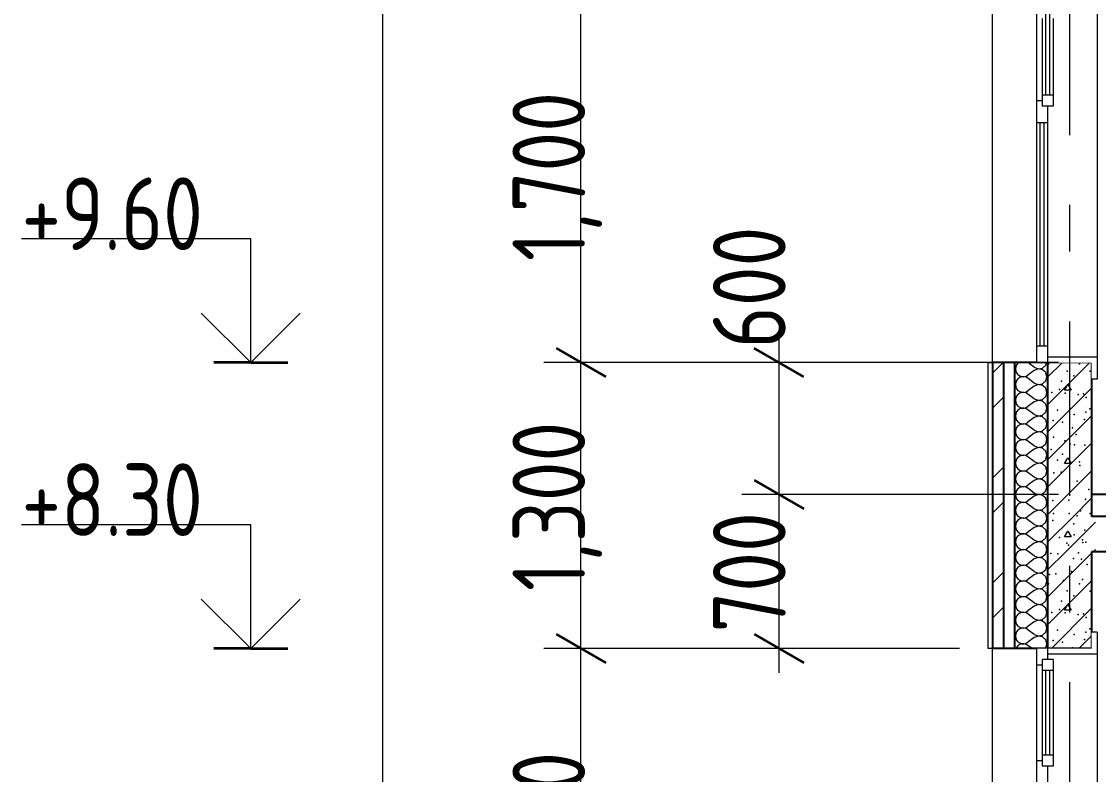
# Model space of a CAD drawing. Header units: millimetres. Extents: x 18162 to 7085488, y 72188 to 247925.
# Drawn here: x 4239351 to 4244244, y 112480 to 115903 of the extents above; entities that cross this region are included whole.
import ezdxf
from ezdxf.enums import TextEntityAlignment as Align

# ---------------------------------------------------------------- set-up
doc = ezdxf.new("R2010")
doc.units = ezdxf.units.MM
doc.header["$MEASUREMENT"] = 0
doc.linetypes.add('Double Dashed', pattern=[1093.611073, 529.166651, -211.666656, 141.111112, -211.666656])
doc.linetypes.add('Wipeout_Contour', pattern=[1000, 0, -1000])
for name, color, linetype in [('Archicad Windows', 7, 'Continuous'), ('Structural - Bearing', 7, 'Continuous'), ('Structural - Grid', 7, 'Continuous')]:
    doc.layers.add(name, color=color, linetype=linetype)
doc.styles.add('GENERATED_STYLE_3', font='', dxfattribs={"width": 0.8})
doc.styles.get('GENERATED_STYLE_3').set_extended_font_data('ISOCPEUR MON')
doc.dimstyles.new('GENERATED_STYLE__12', dxfattribs={"dimtxt": 330.000007, "dimasz": 171, "dimexe": 0.18, "dimexo": 150, "dimgap": 0, "dimtad": 1, "dimdec": 0, "dimzin": 0, "dimdsep": 46, "dimtxsty": 'GENERATED_STYLE_3', "dimblk": 'ARROWHEAD_2', "dimblk1": 'ARROWHEAD_2', "dimblk2": 'ARROWHEAD_2', "dimcen": 0.09, "dimclrd": 13, "dimclre": 13, "dimclrt": 13, "dimadec": 0, "dimazin": 0, "dimtfac": 1, "dimtdec": 4, "dimtmove": 0, "dimatfit": 3, "dimfxl": 1, "dimtolj": 1, "dimtzin": 0, "dimarcsym": 0})
pattern_1 = [(45, (4294986.58, 104752.7), (-238.6485, 238.6485), []), (45, (4294907.03, 104832.26), (-238.6485, 238.6485), [])]

# ---------------------------------------------------------------- blocks, each defined once
blk = doc.blocks.new('*X1275', base_point=(4294986.6, 104752.7))
at = {"layer": 'Structural - Bearing', "color": 7, "linetype": 'Continuous', "lineweight": 9}
for p, q in [((4243868, 114333.9), (4243866.7, 114324.1)), ((4243866.7, 114324.1), (4243868, 114314.4)), ((4243872, 114342.9), (4243868, 114333.9)), ((4243868, 114314.4), (4243872, 114305.4)), ((4243878.3, 114350.5), (4243872, 114342.9)), ((4243881.5, 114352.7), (4243878.3, 114350.5)), ((4243952.4, 114331.3), (4243923.8, 114352.7)), ((4243952.4, 114317), (4243923.8, 114295.6)), ((4243952.4, 114331.3), (4243970.6, 114324.3)), ((4243970.6, 114324), (4243952.4, 114317)), ((4243970.6, 114324.3), (4243989.8, 114327.9)), ((4243989.8, 114320.4), (4243970.6, 114324)), ((4243989.8, 114327.9), (4244004.2, 114341.1)), ((4244004.2, 114307.2), (4243989.8, 114320.4)), ((4244004.2, 114341.1), (4244007.5, 114352.7)), ((4243872, 114271.5), (4243868, 114262.5)), ((4243872, 114305.4), (4243878.3, 114297.8)), ((4243878.3, 114279.1), (4243872, 114271.5)), ((4243878.3, 114297.8), (4243886.4, 114292.2)), ((4243886.4, 114284.6), (4243878.3, 114279.1)), ((4243886.4, 114292.2), (4243895.7, 114289)), ((4243895.7, 114287.8), (4243886.4, 114284.6)), ((4243895.7, 114289), (4243905.6, 114288.6)), ((4243905.6, 114288.3), (4243895.7, 114287.8)), ((4243905.6, 114288.6), (4243915.2, 114290.8)), ((4243915.2, 114286), (4243905.6, 114288.3)), ((4243915.2, 114290.8), (4243923.8, 114295.6)), ((4243923.8, 114281.3), (4243915.2, 114286)), ((4243952.4, 114259.8), (4243923.8, 114281.3)), ((4243989.8, 114256.5), (4244004.2, 114269.6)), ((4244009.5, 114288.4), (4244004.2, 114307.2)), ((4244004.2, 114269.6), (4244009.5, 114288.4)), ((4243868, 114262.5), (4243866.7, 114252.7)), ((4243866.7, 114252.7), (4243868, 114242.9)), ((4243868, 114242.9), (4243872, 114233.9)), ((4243872, 114233.9), (4243878.3, 114226.3)), ((4243878.3, 114226.3), (4243886.4, 114220.8)), ((4243886.4, 114220.8), (4243895.7, 114217.6)), ((4243895.7, 114216.4), (4243886.4, 114213.2)), ((4243895.7, 114217.6), (4243905.6, 114217.1)), ((4243905.6, 114216.8), (4243895.7, 114216.4)), ((4243905.6, 114217.1), (4243915.2, 114219.4)), ((4243915.2, 114214.6), (4243905.6, 114216.8)), ((4243915.2, 114219.4), (4243923.8, 114224.1)), ((4243952.4, 114245.6), (4243923.8, 114224.1)), ((4243952.4, 114259.8), (4243970.6, 114252.8)), ((4243970.6, 114252.6), (4243952.4, 114245.6)), ((4243970.6, 114252.8), (4243989.8, 114256.5)), ((4243989.8, 114248.9), (4243970.6, 114252.6)), ((4244004.2, 114235.8), (4243989.8, 114248.9)), ((4244009.5, 114217), (4244004.2, 114235.8)), ((4244004.2, 114198.2), (4244009.5, 114217)), ((4243868, 114191), (4243866.7, 114181.3)), ((4243866.7, 114181.3), (4243868, 114171.5)), ((4243872, 114200.1), (4243868, 114191)), ((4243868, 114171.5), (4243872, 114162.5)), ((4243878.3, 114207.6), (4243872, 114200.1)), ((4243886.4, 114213.2), (4243878.3, 114207.6)), ((4243923.8, 114209.8), (4243915.2, 114214.6)), ((4243952.4, 114188.4), (4243923.8, 114209.8)), ((4243952.4, 114174.1), (4243923.8, 114152.7)), ((4243952.4, 114188.4), (4243970.6, 114181.4)), ((4243970.6, 114181.1), (4243952.4, 114174.1)), ((4243970.6, 114181.4), (4243989.8, 114185)), ((4243989.8, 114177.5), (4243970.6, 114181.1)), ((4243989.8, 114185), (4244004.2, 114198.2)), ((4244004.2, 114164.3), (4243989.8, 114177.5)), ((4243868, 114119.6), (4243866.7, 114109.8)), ((4243872, 114128.6), (4243868, 114119.6)), ((4243872, 114162.5), (4243878.3, 114154.9)), ((4243878.3, 114136.2), (4243872, 114128.6)), ((4243878.3, 114154.9), (4243886.4, 114149.3)), ((4243886.4, 114141.8), (4243878.3, 114136.2)), ((4243886.4, 114149.3), (4243895.7, 114146.2)), ((4243895.7, 114144.9), (4243886.4, 114141.8)), ((4243895.7, 114146.2), (4243905.6, 114145.7)), ((4243905.6, 114145.4), (4243895.7, 114144.9)), ((4243905.6, 114145.7), (4243915.2, 114147.9)), ((4243915.2, 114143.2), (4243905.6, 114145.4)), ((4243915.2, 114147.9), (4243923.8, 114152.7)), ((4243923.8, 114138.4), (4243915.2, 114143.2)), ((4243952.4, 114117), (4243923.8, 114138.4)), ((4243989.8, 114113.6), (4244004.2, 114126.8)), ((4244009.5, 114145.6), (4244004.2, 114164.3)), ((4244004.2, 114126.8), (4244009.5, 114145.6)), ((4243866.7, 114109.8), (4243868, 114100.1)), ((4243868, 114100.1), (4243872, 114091.1)), ((4243872, 114091.1), (4243878.3, 114083.5)), ((4243878.3, 114083.5), (4243886.4, 114077.9)), ((4243886.4, 114070.4), (4243878.3, 114064.8)), ((4243886.4, 114077.9), (4243895.7, 114074.8)), ((4243895.7, 114073.5), (4243886.4, 114070.4)), ((4243895.7, 114074.8), (4243905.6, 114074.3)), ((4243905.6, 114074), (4243895.7, 114073.5)), ((4243905.6, 114074.3), (4243915.2, 114076.5)), ((4243915.2, 114071.8), (4243905.6, 114074)), ((4243915.2, 114076.5), (4243923.8, 114081.3)), ((4243923.8, 114067), (4243915.2, 114071.8)), ((4243952.4, 114102.7), (4243923.8, 114081.3)), ((4243952.4, 114117), (4243970.6, 114110)), ((4243970.6, 114109.7), (4243952.4, 114102.7)), ((4243970.6, 114110), (4243989.8, 114113.6)), ((4243989.8, 114106.1), (4243970.6, 114109.7)), ((4244004.2, 114092.9), (4243989.8, 114106.1)), ((4244009.5, 114074.1), (4244004.2, 114092.9)), ((4244004.2, 114055.4), (4244009.5, 114074.1)), ((4243868, 114048.2), (4243866.7, 114038.4)), ((4243866.7, 114038.4), (4243868, 114028.7)), ((4243872, 114057.2), (4243868, 114048.2)), ((4243868, 114028.7), (4243872, 114019.6)), ((4243878.3, 114064.8), (4243872, 114057.2)), ((4243872, 114019.6), (4243878.3, 114012.1)), ((4243952.4, 114045.6), (4243923.8, 114067)), ((4243952.4, 114031.3), (4243923.8, 114009.8)), ((4243952.4, 114045.6), (4243970.6, 114038.6)), ((4243970.6, 114038.3), (4243952.4, 114031.3)), ((4243970.6, 114038.6), (4243989.8, 114042.2)), ((4243989.8, 114034.6), (4243970.6, 114038.3)), ((4243989.8, 114042.2), (4244004.2, 114055.4)), ((4244004.2, 114021.5), (4243989.8, 114034.6)), ((4244009.5, 114002.7), (4244004.2, 114021.5)), ((4243868, 113976.8), (4243866.7, 113967)), ((4243872, 113985.8), (4243868, 113976.8)), ((4243878.3, 113993.4), (4243872, 113985.8)), ((4243878.3, 114012.1), (4243886.4, 114006.5)), ((4243886.4, 113998.9), (4243878.3, 113993.4)), ((4243886.4, 114006.5), (4243895.7, 114003.3)), ((4243895.7, 114002.1), (4243886.4, 113998.9)), ((4243895.7, 114003.3), (4243905.6, 114002.8)), ((4243905.6, 114002.6), (4243895.7, 114002.1)), ((4243905.6, 114002.8), (4243915.2, 114005.1)), ((4243915.2, 114000.3), (4243905.6, 114002.6)), ((4243915.2, 114005.1), (4243923.8, 114009.8)), ((4243923.8, 113995.6), (4243915.2, 114000.3)), ((4243952.4, 113974.1), (4243923.8, 113995.6)), ((4243952.4, 113974.1), (4243970.6, 113967.1)), ((4243970.6, 113967.1), (4243989.8, 113970.8)), ((4243989.8, 113970.8), (4244004.2, 113983.9)), ((4244004.2, 113983.9), (4244009.5, 114002.7)), ((4243866.7, 113967), (4243868, 113957.2)), ((4243868, 113957.2), (4243872, 113948.2)), ((4243872, 113948.2), (4243878.3, 113940.6)), ((4243878.3, 113921.9), (4243872, 113914.3)), ((4243878.3, 113940.6), (4243886.4, 113935)), ((4243886.4, 113927.5), (4243878.3, 113921.9)), ((4243886.4, 113935), (4243895.7, 113931.9)), ((4243895.7, 113930.7), (4243886.4, 113927.5)), ((4243895.7, 113931.9), (4243905.6, 113931.4)), ((4243905.6, 113931.1), (4243895.7, 113930.7)), ((4243905.6, 113931.4), (4243915.2, 113933.7)), ((4243915.2, 113928.9), (4243905.6, 113931.1)), ((4243915.2, 113933.7), (4243923.8, 113938.4)), ((4243923.8, 113924.1), (4243915.2, 113928.9)), ((4243952.4, 113959.8), (4243923.8, 113938.4)), ((4243952.4, 113902.7), (4243923.8, 113924.1)), ((4243970.6, 113966.8), (4243952.4, 113959.8)), ((4243989.8, 113963.2), (4243970.6, 113966.8)), ((4244004.2, 113950.1), (4243989.8, 113963.2)), ((4244009.5, 113931.3), (4244004.2, 113950.1)), ((4244004.2, 113912.5), (4244009.5, 113931.3)), ((4243868, 113905.3), (4243866.7, 113895.6)), ((4243866.7, 113895.6), (4243868, 113885.8)), ((4243872, 113914.3), (4243868, 113905.3)), ((4243868, 113885.8), (4243872, 113876.8)), ((4243872, 113876.8), (4243878.3, 113869.2)), ((4243952.4, 113888.4), (4243923.8, 113867)), ((4243952.4, 113902.7), (4243970.6, 113895.7)), ((4243970.6, 113895.4), (4243952.4, 113888.4)), ((4243970.6, 113895.7), (4243989.8, 113899.3)), ((4243989.8, 113891.8), (4243970.6, 113895.4)), ((4243989.8, 113899.3), (4244004.2, 113912.5)), ((4244004.2, 113878.6), (4243989.8, 113891.8)), ((4244009.5, 113859.8), (4244004.2, 113878.6)), ((4243868, 113833.9), (4243866.7, 113824.1)), ((4243866.7, 113824.1), (4243868, 113814.4)), ((4243872, 113842.9), (4243868, 113833.9)), ((4243878.3, 113850.5), (4243872, 113842.9)), ((4243878.3, 113869.2), (4243886.4, 113863.6)), ((4243886.4, 113856.1), (4243878.3, 113850.5)), ((4243886.4, 113863.6), (4243895.7, 113860.5)), ((4243895.7, 113859.2), (4243886.4, 113856.1)), ((4243895.7, 113860.5), (4243905.6, 113860)), ((4243905.6, 113859.7), (4243895.7, 113859.2)), ((4243905.6, 113860), (4243915.2, 113862.2)), ((4243915.2, 113857.5), (4243905.6, 113859.7)), ((4243915.2, 113862.2), (4243923.8, 113867)), ((4243923.8, 113852.7), (4243915.2, 113857.5)), ((4243952.4, 113831.3), (4243923.8, 113852.7)), ((4243952.4, 113831.3), (4243970.6, 113824.3)), ((4243970.6, 113824), (4243952.4, 113817)), ((4243970.6, 113824.3), (4243989.8, 113827.9)), ((4243989.8, 113820.4), (4243970.6, 113824)), ((4243989.8, 113827.9), (4244004.2, 113841.1)), ((4244004.2, 113841.1), (4244009.5, 113859.8)), ((4243868, 113814.4), (4243872, 113805.4)), ((4243872, 113805.4), (4243878.3, 113797.8)), ((4243878.3, 113779.1), (4243872, 113771.5)), ((4243878.3, 113797.8), (4243886.4, 113792.2)), ((4243886.4, 113784.6), (4243878.3, 113779.1)), ((4243886.4, 113792.2), (4243895.7, 113789)), ((4243895.7, 113787.8), (4243886.4, 113784.6)), ((4243895.7, 113789), (4243905.6, 113788.6)), ((4243905.6, 113788.3), (4243895.7, 113787.8)), ((4243905.6, 113788.6), (4243915.2, 113790.8)), ((4243915.2, 113786), (4243905.6, 113788.3)), ((4243915.2, 113790.8), (4243923.8, 113795.6)), ((4243923.8, 113781.3), (4243915.2, 113786)), ((4243952.4, 113817), (4243923.8, 113795.6)), ((4243952.4, 113759.8), (4243923.8, 113781.3)), ((4244004.2, 113807.2), (4243989.8, 113820.4)), ((4244009.5, 113788.4), (4244004.2, 113807.2)), ((4244004.2, 113769.6), (4244009.5, 113788.4)), ((4243868, 113762.5), (4243866.7, 113752.7)), ((4243866.7, 113752.7), (4243868, 113742.9)), ((4243872, 113771.5), (4243868, 113762.5)), ((4243868, 113742.9), (4243872, 113733.9)), ((4243872, 113733.9), (4243878.3, 113726.3)), ((4243878.3, 113726.3), (4243886.4, 113720.8)), ((4243952.4, 113745.6), (4243923.8, 113724.1)), ((4243952.4, 113759.8), (4243970.6, 113752.8)), ((4243970.6, 113752.6), (4243952.4, 113745.6)), ((4243970.6, 113752.8), (4243989.8, 113756.5)), ((4243989.8, 113748.9), (4243970.6, 113752.6)), ((4243989.8, 113756.5), (4244004.2, 113769.6)), ((4244004.2, 113735.8), (4243989.8, 113748.9)), ((4244009.5, 113717), (4244004.2, 113735.8)), ((4243868, 113691), (4243866.7, 113681.3)), ((4243866.7, 113681.3), (4243868, 113671.5)), ((4243872, 113700.1), (4243868, 113691)), ((4243878.3, 113707.6), (4243872, 113700.1)), ((4243886.4, 113713.2), (4243878.3, 113707.6)), ((4243886.4, 113720.8), (4243895.7, 113717.6)), ((4243895.7, 113716.4), (4243886.4, 113713.2)), ((4243895.7, 113717.6), (4243905.6, 113717.1)), ((4243905.6, 113716.8), (4243895.7, 113716.4)), ((4243905.6, 113717.1), (4243915.2, 113719.4)), ((4243915.2, 113714.6), (4243905.6, 113716.8)), ((4243915.2, 113719.4), (4243923.8, 113724.1)), ((4243923.8, 113709.8), (4243915.2, 113714.6)), ((4243952.4, 113688.4), (4243923.8, 113709.8)), ((4243952.4, 113688.4), (4243970.6, 113681.4)), ((4243970.6, 113681.1), (4243952.4, 113674.1)), ((4243970.6, 113681.4), (4243989.8, 113685)), ((4243989.8, 113677.5), (4243970.6, 113681.1)), ((4243989.8, 113685), (4244004.2, 113698.2)), ((4244004.2, 113664.3), (4243989.8, 113677.5)), ((4244004.2, 113698.2), (4244009.5, 113717)), ((4243868, 113671.5), (4243872, 113662.5)), ((4243872, 113662.5), (4243878.3, 113654.9)), ((4243878.3, 113654.9), (4243881.5, 113652.7)), ((4243952.4, 113674.1), (4243923.8, 113652.7)), ((4244007.5, 113652.7), (4244004.2, 113664.3))]:
    blk.add_line(p, q, dxfattribs=at)
blk = doc.blocks.new('*X1276', base_point=(4294986.6, 104752.7))
at = {"layer": 'Structural - Bearing', "color": 7, "linetype": 'Continuous', "lineweight": 9}
for p, q in [((4244013.1, 114285.7), (4244080.1, 114352.7)), ((4244013.1, 114160.7), (4244205.1, 114352.7)), ((4244013.1, 114035.7), (4244213.1, 114235.7)), ((4244090.2, 114226.9), (4244105.3, 114252.9)), ((4244120.2, 114226.8), (4244090.2, 114226.9)), ((4244105.3, 114252.9), (4244120.2, 114226.8)), ((4244013.1, 113910.7), (4244213.1, 114110.7)), ((4244013.1, 113785.7), (4244213.1, 113985.7)), ((4244090.2, 113893.5), (4244105.3, 113919.5)), ((4244120.2, 113893.5), (4244090.2, 113893.5)), ((4244105.3, 113919.5), (4244120.2, 113893.5)), ((4244105.3, 113752.9), (4244213.1, 113860.7)), ((4244013.1, 113660.6), (4244105.3, 113752.8)), ((4244130.2, 113652.7), (4244213.1, 113735.6))]:
    blk.add_line(p, q, dxfattribs=at)
for p in [(4244017.7, 114347.4), (4244101.7, 114314.4), (4244158.3, 114347.1), (4244206.2, 114313.2), (4244076.4, 114268.3), (4244132, 114293.1), (4244031.6, 114217.3), (4244067.1, 114230.3), (4244092.3, 114214.3), (4244152.1, 114208.1), (4244175.6, 114211.1), (4244187.7, 114194.2), (4244057.7, 114136.3), (4244186.1, 114127.7), (4244204.8, 114142.6), (4244037.8, 114089.1), (4244080.8, 114082.1), (4244133.5, 114116.5), (4244181.2, 114093.7), (4244126.2, 114055.4), (4244126.2, 114055.4), (4244143.5, 114025.2), (4244040.5, 114014), (4244091.9, 113996.4), (4244115, 113982.5), (4244135.1, 113979.4), (4244182, 113977.2), (4244028.7, 113958.2), (4244081.1, 113936.1), (4244057.9, 113909.8), (4244158.3, 113902.1), (4244159.5, 113884.2), (4244041, 113852.2), (4244074.9, 113854.2), (4244146.7, 113813.7), (4244200.1, 113776.4), (4244037.5, 113726.3), (4244109.7, 113727.4), (4244184.6, 113731.9), (4244161.9, 113678.3), (4244039.6, 113666.1), (4244111.7, 113666.1), (4244147.5, 113656.2), (4244206.7, 113666)]:
    blk.add_point(p, dxfattribs=at)
blk = doc.blocks.new('*X1282', base_point=(4294986.6, 104752.7))
at = {"layer": 'Structural - Bearing', "color": 7, "linetype": 'Continuous', "lineweight": 9}
for p, q in [((4244013.1, 113535.6), (4244130.2, 113652.7)), ((4244090.2, 113560.2), (4244105.3, 113586.2)), ((4244095.2, 113492.7), (4244230.3, 113627.8)), ((4244105.3, 113586.2), (4244120.2, 113560.2)), ((4244120.2, 113560.2), (4244090.2, 113560.2)), ((4244220.2, 113492.7), (4244230.3, 113502.8))]:
    blk.add_line(p, q, dxfattribs=at)
for p in [(4244037, 113634.5), (4244132, 113619.1), (4244182.9, 113591.1), (4244066.6, 113557.1), (4244100.5, 113532.5), (4244134, 113569.2), (4244172.2, 113546.5), (4244172.4, 113534.7), (4244186.1, 113535.7), (4244014.6, 113515.6), (4244107.3, 113523.3)]:
    blk.add_point(p, dxfattribs=at)
blk = doc.blocks.new('*X1480', base_point=(4294986.6, 104752.7))
at = {"layer": 'Structural - Bearing', "color": 7, "linetype": 'Continuous', "lineweight": 9}
for p, q in [((4243872, 113628.6), (4243868, 113619.6)), ((4243878.3, 113636.2), (4243872, 113628.6)), ((4243886.4, 113641.8), (4243878.3, 113636.2)), ((4243881.5, 113652.7), (4243886.4, 113649.3)), ((4243886.4, 113649.3), (4243895.7, 113646.2)), ((4243895.7, 113644.9), (4243886.4, 113641.8)), ((4243895.7, 113646.2), (4243905.6, 113645.7)), ((4243905.6, 113645.4), (4243895.7, 113644.9)), ((4243905.6, 113645.7), (4243915.2, 113647.9)), ((4243915.2, 113643.2), (4243905.6, 113645.4)), ((4243915.2, 113647.9), (4243923.8, 113652.7)), ((4243923.8, 113638.4), (4243915.2, 113643.2)), ((4243952.4, 113617), (4243923.8, 113638.4)), ((4244004.2, 113626.8), (4244009.5, 113645.6)), ((4244009.5, 113645.6), (4244007.5, 113652.7)), ((4243868, 113619.6), (4243866.7, 113609.8)), ((4243866.7, 113609.8), (4243868, 113600.1)), ((4243868, 113600.1), (4243872, 113591.1)), ((4243872, 113591.1), (4243878.3, 113583.5)), ((4243878.3, 113583.5), (4243886.4, 113577.9)), ((4243915.2, 113576.5), (4243923.8, 113581.3)), ((4243952.4, 113602.7), (4243923.8, 113581.3)), ((4243952.4, 113617), (4243970.6, 113610)), ((4243970.6, 113609.7), (4243952.4, 113602.7)), ((4243970.6, 113610), (4243989.8, 113613.6)), ((4243989.8, 113606.1), (4243970.6, 113609.7)), ((4243989.8, 113613.6), (4244004.2, 113626.8)), ((4244004.2, 113592.9), (4243989.8, 113606.1)), ((4244009.5, 113574.1), (4244004.2, 113592.9)), ((4243868, 113548.2), (4243866.7, 113538.4)), ((4243866.7, 113538.4), (4243868, 113528.7)), ((4243872, 113557.2), (4243868, 113548.2)), ((4243878.3, 113564.8), (4243872, 113557.2)), ((4243886.4, 113570.4), (4243878.3, 113564.8)), ((4243886.4, 113577.9), (4243895.7, 113574.8)), ((4243895.7, 113573.5), (4243886.4, 113570.4)), ((4243895.7, 113574.8), (4243905.6, 113574.3)), ((4243905.6, 113574), (4243895.7, 113573.5)), ((4243905.6, 113574.3), (4243915.2, 113576.5)), ((4243915.2, 113571.8), (4243905.6, 113574)), ((4243923.8, 113567), (4243915.2, 113571.8)), ((4243952.4, 113545.6), (4243923.8, 113567)), ((4243952.4, 113531.3), (4243923.8, 113509.8)), ((4243952.4, 113545.6), (4243970.6, 113538.6)), ((4243970.6, 113538.3), (4243952.4, 113531.3)), ((4243970.6, 113538.6), (4243989.8, 113542.2)), ((4243989.8, 113534.6), (4243970.6, 113538.3)), ((4243989.8, 113542.2), (4244004.2, 113555.4)), ((4244004.2, 113521.5), (4243989.8, 113534.6)), ((4244004.2, 113555.4), (4244009.5, 113574.1)), ((4243868, 113528.7), (4243872, 113519.6)), ((4243872, 113485.8), (4243868, 113476.8)), ((4243872, 113519.6), (4243878.3, 113512.1)), ((4243878.3, 113493.4), (4243872, 113485.8)), ((4243878.3, 113512.1), (4243886.4, 113506.5)), ((4243886.4, 113498.9), (4243878.3, 113493.4)), ((4243886.4, 113506.5), (4243895.7, 113503.3)), ((4243895.7, 113502.1), (4243886.4, 113498.9)), ((4243895.7, 113503.3), (4243905.6, 113502.8)), ((4243905.6, 113502.6), (4243895.7, 113502.1)), ((4243905.6, 113502.8), (4243915.2, 113505.1)), ((4243915.2, 113500.3), (4243905.6, 113502.6)), ((4243915.2, 113505.1), (4243923.8, 113509.8)), ((4243923.8, 113495.6), (4243915.2, 113500.3)), ((4243952.4, 113474.1), (4243923.8, 113495.6)), ((4243989.8, 113470.8), (4244004.2, 113483.9)), ((4244009.5, 113502.7), (4244004.2, 113521.5)), ((4244004.2, 113483.9), (4244009.5, 113502.7)), ((4243868, 113476.8), (4243866.7, 113467)), ((4243866.7, 113467), (4243868, 113457.2)), ((4243868, 113457.2), (4243872, 113448.2)), ((4243872, 113448.2), (4243878.3, 113440.6)), ((4243878.3, 113440.6), (4243886.4, 113435)), ((4243886.4, 113435), (4243895.7, 113431.9)), ((4243905.6, 113431.4), (4243915.2, 113433.7)), ((4243915.2, 113433.7), (4243923.8, 113438.4)), ((4243952.4, 113459.8), (4243923.8, 113438.4)), ((4243952.4, 113474.1), (4243970.6, 113467.1)), ((4243970.6, 113466.8), (4243952.4, 113459.8)), ((4243970.6, 113467.1), (4243989.8, 113470.8)), ((4243989.8, 113463.2), (4243970.6, 113466.8)), ((4244004.2, 113450.1), (4243989.8, 113463.2)), ((4244009.5, 113431.3), (4244004.2, 113450.1)), ((4243868, 113405.3), (4243866.7, 113395.6)), ((4243866.7, 113395.6), (4243868, 113385.8)), ((4243872, 113414.3), (4243868, 113405.3)), ((4243868, 113385.8), (4243872, 113376.8)), ((4243878.3, 113421.9), (4243872, 113414.3)), ((4243886.4, 113427.5), (4243878.3, 113421.9)), ((4243895.7, 113430.7), (4243886.4, 113427.5)), ((4243895.7, 113431.9), (4243905.6, 113431.4)), ((4243905.6, 113431.1), (4243895.7, 113430.7)), ((4243915.2, 113428.9), (4243905.6, 113431.1)), ((4243923.8, 113424.1), (4243915.2, 113428.9)), ((4243952.4, 113402.7), (4243923.8, 113424.1)), ((4243952.4, 113388.4), (4243923.8, 113367)), ((4243952.4, 113402.7), (4243970.6, 113395.7)), ((4243970.6, 113395.4), (4243952.4, 113388.4)), ((4243970.6, 113395.7), (4243989.8, 113399.3)), ((4243989.8, 113391.8), (4243970.6, 113395.4)), ((4243989.8, 113399.3), (4244004.2, 113412.5)), ((4244004.2, 113378.6), (4243989.8, 113391.8)), ((4244004.2, 113412.5), (4244009.5, 113431.3)), ((4243872, 113342.9), (4243868, 113333.9)), ((4243872, 113376.8), (4243878.3, 113369.2)), ((4243878.3, 113350.5), (4243872, 113342.9)), ((4243878.3, 113369.2), (4243886.4, 113363.6)), ((4243886.4, 113356.1), (4243878.3, 113350.5)), ((4243886.4, 113363.6), (4243895.7, 113360.5)), ((4243895.7, 113359.2), (4243886.4, 113356.1)), ((4243895.7, 113360.5), (4243905.6, 113360)), ((4243905.6, 113359.7), (4243895.7, 113359.2)), ((4243905.6, 113360), (4243915.2, 113362.2)), ((4243915.2, 113357.5), (4243905.6, 113359.7)), ((4243915.2, 113362.2), (4243923.8, 113367)), ((4243923.8, 113352.7), (4243915.2, 113357.5)), ((4243952.4, 113331.3), (4243923.8, 113352.7)), ((4243989.8, 113327.9), (4244004.2, 113341.1)), ((4244009.5, 113359.8), (4244004.2, 113378.6)), ((4244004.2, 113341.1), (4244009.5, 113359.8)), ((4243868, 113333.9), (4243866.7, 113324.1)), ((4243866.7, 113324.1), (4243868, 113314.4)), ((4243868, 113314.4), (4243872, 113305.4)), ((4243872, 113305.4), (4243878.3, 113297.8)), ((4243878.3, 113297.8), (4243886.4, 113292.2)), ((4243886.4, 113292.2), (4243895.7, 113289)), ((4243895.7, 113287.8), (4243886.4, 113284.6)), ((4243895.7, 113289), (4243905.6, 113288.6)), ((4243905.6, 113288.3), (4243895.7, 113287.8)), ((4243905.6, 113288.6), (4243915.2, 113290.8)), ((4243915.2, 113286), (4243905.6, 113288.3)), ((4243915.2, 113290.8), (4243923.8, 113295.6)), ((4243923.8, 113281.3), (4243915.2, 113286)), ((4243952.4, 113317), (4243923.8, 113295.6)), ((4243952.4, 113331.3), (4243970.6, 113324.3)), ((4243970.6, 113324), (4243952.4, 113317)), ((4243970.6, 113324.3), (4243989.8, 113327.9)), ((4243989.8, 113320.4), (4243970.6, 113324)), ((4244004.2, 113307.2), (4243989.8, 113320.4)), ((4244009.5, 113288.4), (4244004.2, 113307.2)), ((4244004.2, 113269.6), (4244009.5, 113288.4)), ((4243868, 113262.5), (4243866.7, 113252.7)), ((4243866.7, 113252.7), (4243868, 113242.9)), ((4243872, 113271.5), (4243868, 113262.5)), ((4243868, 113242.9), (4243872, 113233.9)), ((4243878.3, 113279.1), (4243872, 113271.5)), ((4243886.4, 113284.6), (4243878.3, 113279.1)), ((4243952.4, 113259.8), (4243923.8, 113281.3)), ((4243952.4, 113245.6), (4243923.8, 113224.1)), ((4243952.4, 113259.8), (4243970.6, 113252.8)), ((4243970.6, 113252.6), (4243952.4, 113245.6)), ((4243970.6, 113252.8), (4243989.8, 113256.5)), ((4243989.8, 113248.9), (4243970.6, 113252.6)), ((4243989.8, 113256.5), (4244004.2, 113269.6)), ((4244004.2, 113235.8), (4243989.8, 113248.9)), ((4243868, 113191), (4243866.7, 113181.3)), ((4243872, 113200.1), (4243868, 113191)), ((4243872, 113233.9), (4243878.3, 113226.3)), ((4243878.3, 113207.6), (4243872, 113200.1)), ((4243878.3, 113226.3), (4243886.4, 113220.8)), ((4243886.4, 113213.2), (4243878.3, 113207.6)), ((4243886.4, 113220.8), (4243895.7, 113217.6)), ((4243895.7, 113216.4), (4243886.4, 113213.2)), ((4243895.7, 113217.6), (4243905.6, 113217.1)), ((4243905.6, 113216.8), (4243895.7, 113216.4)), ((4243905.6, 113217.1), (4243915.2, 113219.4)), ((4243915.2, 113214.6), (4243905.6, 113216.8)), ((4243915.2, 113219.4), (4243923.8, 113224.1)), ((4243923.8, 113209.8), (4243915.2, 113214.6)), ((4243952.4, 113188.4), (4243923.8, 113209.8)), ((4243952.4, 113188.4), (4243970.6, 113181.4)), ((4243989.8, 113185), (4244004.2, 113198.2)), ((4244009.5, 113217), (4244004.2, 113235.8)), ((4244004.2, 113198.2), (4244009.5, 113217)), ((4243866.7, 113181.3), (4243868, 113171.5)), ((4243868, 113171.5), (4243872, 113162.5)), ((4243872, 113162.5), (4243878.3, 113154.9)), ((4243878.3, 113154.9), (4243886.4, 113149.3)), ((4243886.4, 113141.8), (4243878.3, 113136.2)), ((4243886.4, 113149.3), (4243895.7, 113146.2)), ((4243895.7, 113144.9), (4243886.4, 113141.8)), ((4243895.7, 113146.2), (4243905.6, 113145.7)), ((4243905.6, 113145.4), (4243895.7, 113144.9)), ((4243905.6, 113145.7), (4243915.2, 113147.9)), ((4243915.2, 113143.2), (4243905.6, 113145.4)), ((4243915.2, 113147.9), (4243923.8, 113152.7)), ((4243923.8, 113138.4), (4243915.2, 113143.2)), ((4243952.4, 113174.1), (4243923.8, 113152.7)), ((4243970.6, 113181.1), (4243952.4, 113174.1)), ((4243970.6, 113181.4), (4243989.8, 113185)), ((4243989.8, 113177.5), (4243970.6, 113181.1)), ((4244004.2, 113164.3), (4243989.8, 113177.5)), ((4244009.5, 113145.6), (4244004.2, 113164.3)), ((4244004.2, 113126.8), (4244009.5, 113145.6)), ((4243868, 113119.6), (4243866.7, 113109.8)), ((4243866.7, 113109.8), (4243868, 113100.1)), ((4243872, 113128.6), (4243868, 113119.6)), ((4243868, 113100.1), (4243872, 113091.1)), ((4243878.3, 113136.2), (4243872, 113128.6)), ((4243872, 113091.1), (4243878.3, 113083.5)), ((4243952.4, 113117), (4243923.8, 113138.4)), ((4243952.4, 113102.7), (4243923.8, 113081.3)), ((4243952.4, 113117), (4243970.6, 113110)), ((4243970.6, 113109.7), (4243952.4, 113102.7)), ((4243970.6, 113110), (4243989.8, 113113.6)), ((4243989.8, 113106.1), (4243970.6, 113109.7)), ((4243989.8, 113113.6), (4244004.2, 113126.8)), ((4244004.2, 113092.9), (4243989.8, 113106.1)), ((4244009.5, 113074.1), (4244004.2, 113092.9)), ((4243872, 113057.2), (4243870, 113052.7)), ((4243878.3, 113064.8), (4243872, 113057.2)), ((4243878.3, 113083.5), (4243886.4, 113077.9)), ((4243886.4, 113070.4), (4243878.3, 113064.8)), ((4243886.4, 113077.9), (4243895.7, 113074.8)), ((4243895.7, 113073.5), (4243886.4, 113070.4)), ((4243895.7, 113074.8), (4243905.6, 113074.3)), ((4243905.6, 113074), (4243895.7, 113073.5)), ((4243905.6, 113074.3), (4243915.2, 113076.5)), ((4243915.2, 113071.8), (4243905.6, 113074)), ((4243915.2, 113076.5), (4243923.8, 113081.3)), ((4243923.8, 113067), (4243915.2, 113071.8)), ((4243942.9, 113052.7), (4243923.8, 113067)), ((4244001.3, 113052.7), (4244004.2, 113055.4)), ((4244004.2, 113055.4), (4244009.5, 113074.1))]:
    blk.add_line(p, q, dxfattribs=at)
blk = doc.blocks.new('*X1482', base_point=(4294986.6, 104752.7))
at = {"layer": 'Structural - Bearing', "color": 7, "linetype": 'Continuous', "lineweight": 9}
for p, q in [((4244013.1, 113410.6), (4244095.2, 113492.7)), ((4244013.1, 113285.6), (4244213.1, 113485.6)), ((4244013.1, 113160.6), (4244213.1, 113360.6)), ((4244090.2, 113226.9), (4244105.3, 113252.9)), ((4244105.3, 113252.9), (4244120.2, 113226.8)), ((4244030.2, 113052.7), (4244213.1, 113235.6)), ((4244120.2, 113226.8), (4244090.2, 113226.9)), ((4244155.2, 113052.7), (4244213.1, 113110.6))]:
    blk.add_line(p, q, dxfattribs=at)
for p in [(4244027.6, 113485.1), (4244060.2, 113483.4), (4244060.2, 113483.4), (4244153.3, 113488.1), (4244131, 113462), (4244167.4, 113459.5), (4244192.4, 113434.7), (4244022, 113388.9), (4244050.3, 113392.8), (4244121.1, 113403.3), (4244017.7, 113347.3), (4244085.8, 113361.7), (4244158.3, 113347.1), (4244170.9, 113366.7), (4244101.7, 113314.4), (4244132, 113293), (4244206.2, 113313.1), (4244076.4, 113268.3), (4244031.6, 113217.3), (4244067.1, 113230.3), (4244092.3, 113214.3), (4244152.1, 113208.1), (4244175.6, 113211.1), (4244187.7, 113194.1), (4244204.8, 113142.6), (4244057.7, 113136.3), (4244133.5, 113116.5), (4244181.2, 113093.7), (4244186.1, 113127.7), (4244037.8, 113089.1), (4244080.8, 113082.1), (4244126.2, 113055.4), (4244126.2, 113055.4)]:
    blk.add_point(p, dxfattribs=at)
blk = doc.blocks.new('Standard grid marker[362]_3', base_point=(4244113.1, 164752.7))
at = {"layer": 'Structural - Grid', "color": 13, "linetype": 'Double Dashed', "lineweight": 13, "ltscale": 1.5}
blk.add_line((4244113.1, 163752.7), (4244113.1, 97752.7), dxfattribs=at)
at = {"layer": 'Structural - Grid', "color": 13, "lineweight": 13, "style": 'GENERATED_STYLE_3'}
blk.add_attdef('AC_MarkerText_1', text='', height=375, rotation=360, dxfattribs=at).set_placement((4244113.1, 96490.2), align=Align.TOP_CENTER)
blk = doc.blocks.new('*D1589', base_point=(4294986.6, 104752.7))
at = {"color": 13, "linetype": 'Continuous', "lineweight": 13}
for p, q in [((4241892.7, 113052.7), (4241892.7, 114352.7)), ((4243613.1, 113052.7), (4241723.9, 113052.7)), ((4241892.7, 111352.7), (4241892.7, 113052.7)), ((4243613.1, 111352.7), (4241723.9, 111352.7)), ((4241892.7, 110052.7), (4241892.7, 111352.7))]:
    blk.add_line(p, q, dxfattribs=at)
at = {"color": 12, "linetype": 'Continuous', "lineweight": 35}
for p, q in [((4241780.2, 113117.7), (4242005.2, 112987.8)), ((4241780.2, 111417.7), (4242005.2, 111287.8))]:
    blk.add_line(p, q, dxfattribs=at)
at = {"color": 13, "lineweight": 13, "insert": (4241988.3, 111814.1), "char_height": 330, "attachment_point": 7, "rotation": 90, "style": 'GENERATED_STYLE_3'}
blk.add_mtext('\\A1;{\\pql;\\fISOCPEUR MON|b0|i0|c0|p0;\\W0.800000;1,700}', dxfattribs=at)
blk = doc.blocks.new('ARROWHEAD_2')
at = {"color": 0, "linetype": 'Continuous', "lineweight": 0}
for p, q in [((-0.378, -0.655), (0.378, 0.655)), ((0, 0), (-1, 0))]:
    blk.add_line(p, q, dxfattribs=at)
blk = doc.blocks.new('*D1590', base_point=(4294986.6, 104752.7))
at = {"color": 12, "linetype": 'Continuous', "lineweight": 35}
for p, q in [((4241780.2, 114417.7), (4242005.2, 114287.8)), ((4241780.2, 113117.7), (4242005.2, 112987.8))]:
    blk.add_line(p, q, dxfattribs=at)
at = {"color": 13, "linetype": 'Continuous', "lineweight": 13}
blk.add_line((4241892.7, 113052.7), (4241892.7, 114352.7), dxfattribs=at)
at = {"color": 13, "lineweight": 13, "insert": (4241988.3, 113314.1), "char_height": 330, "attachment_point": 7, "rotation": 90, "style": 'GENERATED_STYLE_3'}
blk.add_mtext('\\A1;{\\pql;\\fISOCPEUR MON|b0|i0|c0|p0;\\W0.800000;1,300}', dxfattribs=at)
blk = doc.blocks.new('*D1591', base_point=(4294986.6, 104752.7))
at = {"color": 13, "linetype": 'Continuous', "lineweight": 13}
for p, q in [((4241892.7, 116052.7), (4241892.7, 117352.7)), ((4244063.1, 116052.7), (4241723.9, 116052.7)), ((4241892.7, 114352.7), (4241892.7, 116052.7)), ((4244063.1, 114352.7), (4241723.9, 114352.7)), ((4241892.7, 113052.7), (4241892.7, 114352.7))]:
    blk.add_line(p, q, dxfattribs=at)
at = {"color": 12, "linetype": 'Continuous', "lineweight": 35}
for p, q in [((4241780.2, 116117.7), (4242005.2, 115987.8)), ((4241780.2, 114417.7), (4242005.2, 114287.8))]:
    blk.add_line(p, q, dxfattribs=at)
at = {"color": 13, "lineweight": 13, "insert": (4241988.3, 114814.1), "char_height": 330, "attachment_point": 7, "rotation": 90, "style": 'GENERATED_STYLE_3'}
blk.add_mtext('\\A1;{\\pql;\\fISOCPEUR MON|b0|i0|c0|p0;\\W0.800000;1,700}', dxfattribs=at)
blk = doc.blocks.new('*D1619', base_point=(4294986.6, 104752.7))
at = {"color": 12, "linetype": 'Continuous', "lineweight": 35}
for p, q in [((4242680.2, 113817.7), (4242905.2, 113687.8)), ((4242680.2, 113117.7), (4242905.2, 112987.8))]:
    blk.add_line(p, q, dxfattribs=at)
at = {"color": 13, "linetype": 'Continuous', "lineweight": 13}
for p, q in [((4244063.1, 113752.7), (4242623.9, 113752.7)), ((4242792.7, 113052.7), (4242792.7, 113752.7)), ((4243613.1, 113052.7), (4242623.9, 113052.7)), ((4242792.7, 112942.7), (4242792.7, 113052.7))]:
    blk.add_line(p, q, dxfattribs=at)
at = {"color": 13, "lineweight": 13, "insert": (4242822.5, 113126.1), "char_height": 330, "attachment_point": 7, "rotation": 90, "style": 'GENERATED_STYLE_3'}
blk.add_mtext('\\A1;{\\pql;\\fISOCPEUR MON|b0|i0|c0|p0;\\W0.800000;700}', dxfattribs=at)
blk = doc.blocks.new('*D1620', base_point=(4294986.6, 104752.7))
at = {"color": 13, "linetype": 'Continuous', "lineweight": 13}
for p, q in [((4242792.7, 114352.7), (4242792.7, 114462.7)), ((4244063.1, 114352.7), (4242623.9, 114352.7)), ((4242792.7, 113752.7), (4242792.7, 114352.7)), ((4244063.1, 113752.7), (4242623.9, 113752.7))]:
    blk.add_line(p, q, dxfattribs=at)
at = {"color": 12, "linetype": 'Continuous', "lineweight": 35}
for p, q in [((4242905.2, 114287.8), (4242680.2, 114417.7)), ((4242680.2, 113817.7), (4242905.2, 113687.8))]:
    blk.add_line(p, q, dxfattribs=at)
at = {"color": 13, "lineweight": 13, "insert": (4242822.5, 114417.7), "char_height": 330, "attachment_point": 7, "rotation": 90, "style": 'GENERATED_STYLE_3'}
blk.add_mtext('\\A1;{\\pql;\\fISOCPEUR MON|b0|i0|c0|p0;\\W0.800000;600}', dxfattribs=at)
blk = doc.blocks.new('*D1645', base_point=(4294986.6, 104752.7))
at = {"color": 12, "linetype": 'Continuous', "lineweight": 35}
for p, q in [((4240879.8, 151117.7), (4241104.8, 150987.8)), ((4240879.8, 100067.7), (4241104.8, 99937.8))]:
    blk.add_line(p, q, dxfattribs=at)
at = {"color": 13, "linetype": 'Continuous', "lineweight": 13}
for p, q in [((4243613.1, 151052.7), (4240823.6, 151052.7)), ((4240992.3, 100002.7), (4240992.3, 151052.7)), ((4242863.1, 100002.7), (4240823.6, 100002.7)), ((4240992.3, 99892.7), (4240992.3, 100002.7))]:
    blk.add_line(p, q, dxfattribs=at)
at = {"color": 13, "lineweight": 13, "insert": (4241088, 125046.9), "char_height": 330, "attachment_point": 7, "rotation": 90, "style": 'GENERATED_STYLE_3'}
blk.add_mtext('\\A1;{\\pql;\\fISOCPEUR MON|b0|i0|c0|p0;\\W0.800000;51,050}', dxfattribs=at)

msp = doc.modelspace()

# ---------------------------------------------------------------- hatches: boundary and pattern name
at = {"layer": 'Structural - Bearing', "linetype": 'Continuous', "lineweight": 9}
h = msp.add_hatch(dxfattribs=at)
h.set_pattern_fill('Steel_0003', style=0, pattern_type=2)
h.set_pattern_definition(pattern_1)
h.paths.add_polyline_path([(4243813.1, 114352.7), (4243763.1, 114352.7), (4243763.1, 113652.7), (4243813.1, 113652.7)])
h = msp.add_hatch(dxfattribs=at)
h.set_pattern_fill('Lightweight_Concrete_0003', style=0, pattern_type=2)
h.set_pattern_definition([(0, (4294986.6, 104752.7), (0, 1169.134), [73.125, -601.875]), (0, (4295324.1, 105337.3), (0, 1169.134), [73.125, -601.875]), (60, (4294986.6, 104752.7), (-1012.5, 584.567), [73.125, -601.875]), (60, (4295661.6, 104752.7), (-1012.5, 584.567), [73.125, -601.875]), (120, (4295059.7, 104752.7), (1012.5, 584.567), [73.125, -601.875]), (120, (4295734.7, 104752.7), (1012.5, 584.567), [73.125, -601.875]), (0, (4294986.58, 104865.2), (0, 225), [0, -225, 0, -337.5]), (45, (4295099.08, 104865.2), (-159.099, 159.099), [0, -168.75, 0, -281.25])])
h.paths.add_polyline_path([(4244213.1, 113652.7), (4247713.1, 113652.7), (4247713.1, 113752.7), (4244213.1, 113752.7)])
h = msp.add_hatch(dxfattribs=at)
h.set_pattern_fill('Steel_0003', style=0, pattern_type=2)
h.set_pattern_definition(pattern_1)
h.paths.add_polyline_path([(4243763.1, 113052.7), (4243813.1, 113052.7), (4243813.1, 113652.7), (4243763.1, 113652.7)])

# ---------------------------------------------------------------- linework, layer by layer
at = {"color": 13, "linetype": 'Continuous', "lineweight": 13}
for p, q in [((4240392.3, 114915.2), (4239350.6, 114915.2)), ((4240392.3, 114352.7), (4240392.3, 114915.2)), ((4240392.3, 114352.7), (4240167.3, 114577.7)), ((4240617.3, 114577.7), (4240392.3, 114352.7)), ((4240392.3, 113615.2), (4239350.6, 113615.2)), ((4240392.3, 113052.7), (4240392.3, 113615.2)), ((4240392.3, 113052.7), (4240167.3, 113277.7)), ((4240617.3, 113277.7), (4240392.3, 113052.7))]:
    msp.add_line(p, q, dxfattribs=at)
at = {"color": 12, "linetype": 'Continuous', "lineweight": 35}
for p, q in [((4240392.3, 114352.7), (4240223.6, 114352.7)), ((4240392.3, 114352.7), (4240561.1, 114352.7)), ((4240392.3, 113052.7), (4240223.6, 113052.7)), ((4240392.3, 113052.7), (4240561.1, 113052.7))]:
    msp.add_line(p, q, dxfattribs=at)
at = {"layer": 'Archicad Windows', "color": 7, "linetype": 'Continuous', "lineweight": 9}
for p, q in [((4243763.1, 114352.7), (4243763.1, 116052.7)), ((4243988.1, 115916.7), (4243988.1, 115863.8)), ((4244038.1, 115916.7), (4244038.1, 115863.8)), ((4243988.1, 115863.8), (4243988.1, 115830.7)), ((4243988.1, 115830.7), (4243988.1, 115777.8)), ((4244038.1, 115863.8), (4244038.1, 115830.7)), ((4244038.1, 115830.7), (4244038.1, 115777.8)), ((4243988.1, 115777.8), (4243988.1, 115744.8)), ((4243988.1, 115744.8), (4243988.1, 115703.3)), ((4244038.1, 115777.8), (4244038.1, 115744.8)), ((4244038.1, 115744.8), (4244038.1, 115703.3)), ((4243763.1, 111352.7), (4243763.1, 113052.7)), ((4243988.1, 112916.7), (4243988.1, 112863.8)), ((4244038.1, 112916.7), (4244038.1, 112863.8)), ((4243988.1, 112863.8), (4243988.1, 112830.7)), ((4244038.1, 112863.8), (4244038.1, 112830.7)), ((4243988.1, 112830.7), (4243988.1, 112777.8)), ((4244038.1, 112830.7), (4244038.1, 112777.8)), ((4243988.1, 112777.8), (4243988.1, 112744.8)), ((4244038.1, 112777.8), (4244038.1, 112744.8)), ((4243988.1, 112744.8), (4243988.1, 112703.3)), ((4244038.1, 112744.8), (4244038.1, 112703.3))]:
    msp.add_line(p, q, dxfattribs=at)
at = {"layer": 'Structural - Bearing', "color": 7, "linetype": 'Continuous', "lineweight": 9}
for p, q in [((4243743.1, 114352.7), (4243763.1, 114352.7)), ((4243743.1, 113052.7), (4243743.1, 114352.7)), ((4243763.1, 113052.7), (4243743.1, 113052.7))]:
    msp.add_line(p, q, dxfattribs=at)
at = {"layer": 'Structural - Bearing', "color": 7, "linetype": 'Continuous', "lineweight": 25}
for p, q in [((4243763.1, 114352.7), (4243763.1, 113652.7)), ((4243813.1, 114352.7), (4243813.1, 113652.7)), ((4243863.1, 114352.7), (4243863.1, 113652.7)), ((4244013.1, 114352.7), (4244013.1, 113652.7)), ((4244213.1, 113752.7), (4244213.1, 113652.7)), ((4247713.1, 113752.7), (4244213.1, 113752.7)), ((4243763.1, 113652.7), (4243763.1, 113052.7)), ((4243813.1, 113652.7), (4243813.1, 113052.7)), ((4243863.1, 113652.7), (4243863.1, 113052.7)), ((4247713.1, 113492.7), (4244213.1, 113492.7))]:
    msp.add_line(p, q, dxfattribs=at)
at = {"layer": 'Structural - Bearing', "color": 7, "linetype": 'Continuous', "lineweight": 25, "flags": 128}
for points in [[(4244213.1, 114352.7), (4244013.1, 114352.7), (4243963.1, 114352.7), (4243863.1, 114352.7), (4243813.1, 114352.7), (4243763.1, 114352.7)], [(4244213.1, 114352.7), (4244213.1, 114277.7), (4244213.1, 113752.7)], [(4244013.1, 113652.7), (4244013.1, 113492.7), (4244013.1, 113052.7)], [(4250513.1, 113652.7), (4247813.1, 113652.7), (4247713.1, 113652.7), (4244213.1, 113652.7)], [(4244213.1, 113492.7), (4244213.1, 113127.7), (4244213.1, 113052.7)], [(4244213.1, 113052.7), (4244013.1, 113052.7), (4243963.1, 113052.7), (4243863.1, 113052.7), (4243813.1, 113052.7), (4243763.1, 113052.7)]]:
    msp.add_lwpolyline(points, dxfattribs=at)

# ---------------------------------------------------------------- block references
at = {"layer": 'Structural - Bearing', "lineweight": 0}
for name in ['*X1275', '*X1276', '*X1480', '*X1282', '*X1482']:
    msp.add_blockref(name, (4294986.6, 104752.7), dxfattribs=at)

# ---------------------------------------------------------------- texts
at = {"color": 13, "lineweight": 13, "char_height": 330, "attachment_point": 7, "style": 'GENERATED_STYLE_3'}
for s, insert in [('\\A1;{\\pql;\\fISOCPEUR MON|b0|i0|c0|p0;\\W0.800000;+9.60}', (4239350.6, 114864.4)), ('\\A1;{\\pql;\\fISOCPEUR MON|b0|i0|c0|p0;\\W0.800000;+8.30}', (4239350.6, 113564.4))]:
    msp.add_mtext(s, dxfattribs=dict(at, insert=insert))

# ---------------------------------------------------------------- dimensions: what is measured, and where the dimension line sits
at = {"color": 13, "linetype": 'Continuous', "lineweight": 13}
for base, p1, p2, picture, middle in [((4240992.3, 151052.7), (4243013.1, 100002.7), (4243763.1, 151052.7), '*D1645', (4240761.3, 125725.2)), ((4241892.7, 113052.7), (4243763.1, 111352.7), (4243763.1, 113052.7), '*D1589', (4241661.7, 112366.9))]:
    dim = msp.add_linear_dim(base=base, p1=p1, p2=p2, angle=90, dimstyle='GENERATED_STYLE__12', dxfattribs=at)
    dim.commit()
    dim.dimension.update_dxf_attribs({"geometry": picture, "text_midpoint": middle, "dimtype": 160, "text_rotation": 90})

# ---------------------------------------------------------------- wipeouts: each hides what was drawn before it
at = {"color": 254, "linetype": 'Wipeout_Contour', "lineweight": 0, "ltscale": 16982342.47895098}
msp.add_wipeout([(4243988.1, 115567.7), (4243988.1, 115517.7), (4244038.1, 115517.7), (4244038.1, 115567.7)], dxfattribs=at).dxf.layer = 'Archicad Windows'
at = {"color": 254, "linetype": 'Wipeout_Contour', "lineweight": 0, "ltscale": 16982066.35232274}
msp.add_wipeout([(4243988.1, 112952.7), (4244038.1, 112952.7), (4244038.1, 113002.7), (4243988.1, 113002.7)], dxfattribs=at).dxf.layer = 'Archicad Windows'
at = {"color": 254, "linetype": 'Wipeout_Contour', "lineweight": 0, "ltscale": 16982020.13815292}
msp.add_wipeout([(4243988.1, 112567.7), (4243988.1, 112517.7), (4244038.1, 112517.7), (4244038.1, 112567.7)], dxfattribs=at).dxf.layer = 'Archicad Windows'

# ---------------------------------------------------------------- next in the draw order: linework, layer by layer
at = {"layer": 'Archicad Windows', "color": 7, "linetype": 'Continuous', "lineweight": 9}
for p, q in [((4244003.1, 115952.7), (4244003.1, 115567.7)), ((4244023.1, 115567.7), (4244023.1, 115952.7)), ((4243988.1, 115703.3), (4243988.1, 115567.7)), ((4244038.1, 115703.3), (4244038.1, 115567.7)), ((4244038.1, 115567.7), (4243988.1, 115567.7)), ((4244038.1, 115567.7), (4244038.1, 115517.7)), ((4244038.1, 113002.7), (4244038.1, 112952.7)), ((4243988.1, 112952.7), (4243988.1, 112949.8)), ((4244038.1, 112952.7), (4243988.1, 112952.7)), ((4243988.1, 112949.8), (4243988.1, 112916.7)), ((4244003.1, 112952.7), (4244003.1, 112567.7)), ((4244023.1, 112567.7), (4244023.1, 112952.7)), ((4244038.1, 112952.7), (4244038.1, 112949.8)), ((4244038.1, 112949.8), (4244038.1, 112916.7)), ((4243988.1, 112703.3), (4243988.1, 112567.7)), ((4244038.1, 112703.3), (4244038.1, 112567.7)), ((4244038.1, 112567.7), (4243988.1, 112567.7)), ((4244038.1, 112567.7), (4244038.1, 112517.7))]:
    msp.add_line(p, q, dxfattribs=at)

# ---------------------------------------------------------------- next in the draw order: wipeouts: each hides what was drawn before it
at = {"color": 254, "linetype": 'Wipeout_Contour', "lineweight": 0, "ltscale": 25473356.98592111}
msp.add_wipeout([(4243963.1, 115542.7), (4243963.1, 115442.7), (4244013.1, 115442.7), (4244013.1, 115517.7), (4243988.1, 115517.7), (4243988.1, 115542.7)], dxfattribs=at).dxf.layer = 'Archicad Windows'
at = {"color": 254, "linetype": 'Wipeout_Contour', "lineweight": 0, "ltscale": 16982614.80461194}
msp.add_wipeout([(4244013.1, 114352.7), (4244213.1, 114352.7), (4244213.1, 114377.7), (4244013.1, 114377.7)], dxfattribs=at).dxf.layer = 'Archicad Windows'
at = {"color": 254, "linetype": 'Wipeout_Contour', "lineweight": 0, "ltscale": 16982472.86490066}
msp.add_wipeout([(4244013.1, 113052.7), (4244013.1, 113027.7), (4244213.1, 113027.7), (4244213.1, 113052.7)], dxfattribs=at).dxf.layer = 'Archicad Windows'
at = {"color": 254, "linetype": 'Wipeout_Contour', "lineweight": 0, "ltscale": 25472873.64805415}
msp.add_wipeout([(4243963.1, 112542.7), (4243963.1, 112442.7), (4244013.1, 112442.7), (4244013.1, 112517.7), (4243988.1, 112517.7), (4243988.1, 112542.7)], dxfattribs=at).dxf.layer = 'Archicad Windows'

# ---------------------------------------------------------------- next in the draw order: linework, layer by layer
at = {"layer": 'Archicad Windows', "color": 7, "linetype": 'Continuous', "lineweight": 9}
for p, q in [((4243963.1, 115977.7), (4243963.1, 115542.7)), ((4243963.1, 115542.7), (4243963.1, 115442.7)), ((4243988.1, 115542.7), (4243963.1, 115542.7)), ((4244013.1, 115517.7), (4244013.1, 115442.7)), ((4244013.1, 115442.7), (4243963.1, 115442.7)), ((4243963.1, 112542.7), (4243963.1, 112442.7)), ((4243988.1, 112542.7), (4243963.1, 112542.7)), ((4244013.1, 112517.7), (4244013.1, 112442.7))]:
    msp.add_line(p, q, dxfattribs=at)
at = {"layer": 'Archicad Windows', "color": 7, "linetype": 'Continuous', "lineweight": 9, "flags": 128}
for points in [[(4243988.1, 115567.7), (4243988.1, 115542.7), (4243988.1, 115517.7)], [(4244038.1, 115517.7), (4244013.1, 115517.7), (4243988.1, 115517.7)], [(4243988.1, 112567.7), (4243988.1, 112542.7), (4243988.1, 112517.7)], [(4244038.1, 112517.7), (4244013.1, 112517.7), (4243988.1, 112517.7)]]:
    msp.add_lwpolyline(points, dxfattribs=at)

# ---------------------------------------------------------------- next in the draw order: wipeouts: each hides what was drawn before it
at = {"color": 254, "linetype": 'Wipeout_Contour', "lineweight": 0, "ltscale": 16982117.68071089}
msp.add_wipeout([(4243963.1, 114352.7), (4244013.1, 114352.7), (4244013.1, 114427.7), (4243963.1, 114427.7)], dxfattribs=at).dxf.layer = 'Archicad Windows'
at = {"color": 254, "linetype": 'Wipeout_Contour', "lineweight": 0, "ltscale": 16983060.60264446}
msp.add_wipeout([(4244238.1, 114377.7), (4244213.1, 114377.7), (4244213.1, 114277.7), (4244238.1, 114277.7)], dxfattribs=at).dxf.layer = 'Archicad Windows'
at = {"color": 254, "linetype": 'Wipeout_Contour', "lineweight": 0, "ltscale": 16982926.70080317}
msp.add_wipeout([(4244238.1, 113027.7), (4244238.1, 113127.7), (4244213.1, 113127.7), (4244213.1, 113027.7)], dxfattribs=at).dxf.layer = 'Archicad Windows'
at = {"color": 254, "linetype": 'Wipeout_Contour', "lineweight": 0, "ltscale": 25472954.89600629}
msp.add_wipeout([(4244013.1, 113002.7), (4244013.1, 113052.7), (4243963.1, 113052.7), (4243963.1, 112977.7), (4243988.1, 112977.7), (4243988.1, 113002.7)], dxfattribs=at).dxf.layer = 'Archicad Windows'

# ---------------------------------------------------------------- next in the draw order: linework, layer by layer
at = {"layer": 'Archicad Windows', "color": 7, "linetype": 'Continuous', "lineweight": 9}
for p, q in [((4244238.1, 116027.7), (4244238.1, 114377.7)), ((4243963.1, 115442.7), (4243963.1, 114427.7)), ((4243978.1, 115442.7), (4243978.1, 114427.7)), ((4243998.1, 114427.7), (4243998.1, 115442.7)), ((4244013.1, 115442.7), (4244013.1, 114427.7)), ((4243963.1, 114427.7), (4243963.1, 114352.7)), ((4244013.1, 114427.7), (4243963.1, 114427.7)), ((4244238.1, 114377.7), (4244238.1, 114277.7)), ((4244238.1, 114277.7), (4244213.1, 114277.7)), ((4244238.1, 113127.7), (4244213.1, 113127.7)), ((4244238.1, 113127.7), (4244238.1, 113027.7)), ((4243963.1, 113052.7), (4243963.1, 112977.7)), ((4244238.1, 113027.7), (4244238.1, 111377.7)), ((4243963.1, 112977.7), (4243963.1, 112542.7)), ((4243988.1, 112977.7), (4243963.1, 112977.7))]:
    msp.add_line(p, q, dxfattribs=at)
at = {"layer": 'Archicad Windows', "color": 7, "linetype": 'Continuous', "lineweight": 9, "flags": 128}
for points in [[(4244013.1, 114427.7), (4244013.1, 114377.7), (4244013.1, 114352.7)], [(4244238.1, 114377.7), (4244213.1, 114377.7), (4244013.1, 114377.7)], [(4244013.1, 113052.7), (4244013.1, 113027.7), (4244013.1, 113002.7)], [(4243988.1, 113002.7), (4243988.1, 112977.7), (4243988.1, 112952.7)], [(4244038.1, 113002.7), (4244013.1, 113002.7), (4243988.1, 113002.7)], [(4244238.1, 113027.7), (4244213.1, 113027.7), (4244013.1, 113027.7)]]:
    msp.add_lwpolyline(points, dxfattribs=at)

# ---------------------------------------------------------------- next in the draw order: block references
at = {"layer": 'Structural - Grid', "color": 13, "linetype": 'Continuous', "lineweight": 13}
msp.add_blockref('Standard grid marker[362]_3', (4244113.1, 164752.7), dxfattribs=at)

# ---------------------------------------------------------------- next in the draw order: dimensions: what is measured, and where the dimension line sits
at = {"color": 13, "linetype": 'Continuous', "lineweight": 13}
for base, p1, p2, picture, middle in [((4241892.7, 116052.7), (4244213.1, 114352.7), (4244213.1, 116052.7), '*D1591', (4241661.7, 115366.9)), ((4242792.7, 114352.7), (4244213.1, 113752.7), (4244213.1, 114352.7), '*D1620', (4242561.7, 114794.4)), ((4241892.7, 114352.7), (4243763.1, 113052.7), (4244213.1, 114352.7), '*D1590', (4241661.7, 113866.9)), ((4242792.7, 113752.7), (4243763.1, 113052.7), (4244213.1, 113752.7), '*D1619', (4242561.7, 113502.8))]:
    dim = msp.add_linear_dim(base=base, p1=p1, p2=p2, angle=90, dimstyle='GENERATED_STYLE__12', dxfattribs=at)
    dim.commit()
    dim.dimension.update_dxf_attribs({"geometry": picture, "text_midpoint": middle, "dimtype": 160, "text_rotation": 90})

doc.saveas('drawing.dxf')
